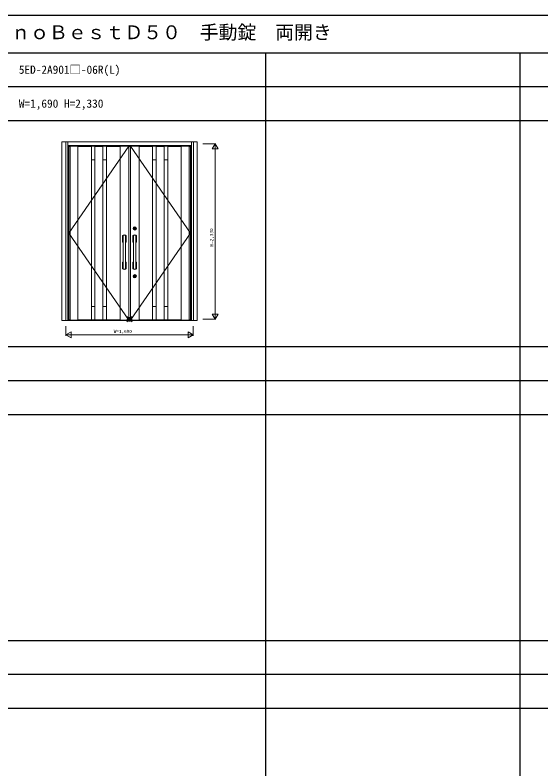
# Model space of a CAD drawing. Units: millimetres, scale not verified. Extents: x -13762 to 13750, y -10012 to 10000.
# Drawn here: x -6949 to 25, y -6 to 10000 of the extents above; entities that cross this region are included whole.
import ezdxf
from ezdxf.enums import TextEntityAlignment as Align

# ---------------------------------------------------------------- set-up
doc = ezdxf.new("R2010")
doc.units = ezdxf.units.MM
doc.header["$LTSCALE"] = 50
for name, color, linetype in [('0-0_0', 134, 'Continuous'), ('0-7_YKK_F1', 134, 'Continuous'), ('0-8_YKK_IN', 4, 'Continuous')]:
    doc.layers.add(name, color=color, linetype=linetype)
for name, color, linetype, lineweight in [('0-1_YKK_A1', 120, 'Continuous', 18), ('0-2_YKK_A2', 92, 'Continuous', 18), ('0-9_YKK_N1', 40, 'Continuous', 18)]:
    doc.layers.add(name, color=color, linetype=linetype, lineweight=lineweight)
doc.styles.add('ＭＳ ゴシック', font='')
doc.styles.get('ＭＳ ゴシック').set_extended_font_data('MS Gothic')

msp = doc.modelspace()

# ---------------------------------------------------------------- linework, layer by layer
at = {"layer": '0-1_YKK_A1'}
for p, q in [((-6238.5, 8259.5), (-6238.5, 5952.5)), ((-5441.3, 8259.5), (-6238.5, 8259.5)), ((-6221, 8256.5), (-6238.5, 8256.5)), ((-6221, 8259.5), (-6221, 5952.5)), ((-6117.5, 8258.5), (-6117.5, 5953.5)), ((-5557.5, 8258.5), (-6117.5, 8258.5)), ((-5937.5, 8255.5), (-6117.5, 8255.5)), ((-5937.5, 8258.5), (-5937.5, 5953.5)), ((-5891.5, 8258.5), (-5891.5, 5953.5)), ((-5783.5, 8255.5), (-5891.5, 8255.5)), ((-5783.5, 8258.5), (-5783.5, 5953.5)), ((-5737.5, 8258.5), (-5737.5, 5953.5)), ((-5557.5, 8255.5), (-5737.5, 8255.5)), ((-5557.5, 8258.5), (-5557.5, 5953.5)), ((-5441.3, 8259.5), (-4624.5, 8259.5)), ((-5441.3, 8259.5), (-5441.3, 5952.5)), ((-5441.3, 8256.5), (-5419.2, 8256.5)), ((-5419.2, 8259.5), (-5419.2, 5952.5)), ((-5417, 8259.5), (-5417, 5952.5)), ((-5305.5, 8258.5), (-5305.5, 5953.5)), ((-5305.5, 8258.5), (-4745.5, 8258.5)), ((-5305.5, 8255.5), (-5125.5, 8255.5)), ((-5125.5, 8258.5), (-5125.5, 5953.5)), ((-5079.5, 8258.5), (-5079.5, 5953.5)), ((-5079.5, 8255.5), (-4971.5, 8255.5)), ((-4971.5, 8258.5), (-4971.5, 5953.5)), ((-4925.5, 8258.5), (-4925.5, 5953.5)), ((-4925.5, 8255.5), (-4745.5, 8255.5)), ((-4745.5, 8258.5), (-4745.5, 5953.5)), ((-4642, 8259.5), (-4642, 5952.5)), ((-4642, 8256.5), (-4624.5, 8256.5)), ((-4624.5, 8259.5), (-4624.5, 5952.5)), ((-5891.5, 8078.2), (-5937.5, 8078.2)), ((-5737.5, 8078.2), (-5783.5, 8078.2)), ((-5125.5, 8078.2), (-5079.5, 8078.2)), ((-4971.5, 8078.2), (-4925.5, 8078.2)), ((-5891.5, 6133.8), (-5937.5, 6133.8)), ((-5737.5, 6133.8), (-5783.5, 6133.8)), ((-5125.5, 6133.8), (-5079.5, 6133.8)), ((-4971.5, 6133.8), (-4925.5, 6133.8)), ((-6238.5, 5955.5), (-6221, 5955.5)), ((-5441.3, 5952.5), (-6238.5, 5952.5)), ((-6117.5, 5956.5), (-5937.5, 5956.5)), ((-5557.5, 5953.5), (-6117.5, 5953.5)), ((-5891.5, 5956.5), (-5783.5, 5956.5)), ((-5737.5, 5956.5), (-5557.5, 5956.5)), ((-5419.2, 5955.5), (-5441.3, 5955.5)), ((-5441.3, 5952.5), (-4624.5, 5952.5)), ((-5125.5, 5956.5), (-5305.5, 5956.5)), ((-5305.5, 5953.5), (-4745.5, 5953.5)), ((-4971.5, 5956.5), (-5079.5, 5956.5)), ((-4745.5, 5956.5), (-4925.5, 5956.5)), ((-4642, 5955.5), (-4624.5, 5955.5))]:
    msp.add_line(p, q, dxfattribs=at)
for points in [[(-5441.3, 8259.5), (-6238.5, 7106), (-5441.3, 5952.5)], [(-5419.2, 8259.5), (-4624.5, 7106), (-5419.2, 5952.5)]]:
    msp.add_lwpolyline(points, dxfattribs=at)
at = {"layer": '0-2_YKK_A2'}
for p, q in [((-6328.5, 8319), (-4534.5, 8319)), ((-6328.5, 5944), (-6328.5, 8319)), ((-6278.5, 5944), (-6278.5, 8319)), ((-6251.5, 5944), (-6251.5, 8319)), ((-4611.5, 8319), (-4611.5, 5944)), ((-4584.5, 8319), (-4584.5, 5944)), ((-4534.5, 8319), (-4534.5, 5944)), ((-6251.5, 8267), (-4611.5, 8267)), ((-4624.5, 8251), (-4611.5, 8251)), ((-5369.7, 7165.85), (-5369.7, 7169.15)), ((-5367.19, 7169.15), (-5369.7, 7169.15)), ((-5367.19, 7165.85), (-5369.7, 7165.85)), ((-5367.16, 7166.56), (-5367.16, 7168.44)), ((-5366.86, 7168.74), (-5366.21, 7168.74)), ((-5366.86, 7166.26), (-5366.21, 7166.26)), ((-5366.1, 7168.78), (-5365.91, 7168.91)), ((-5366.1, 7166.23), (-5365.91, 7166.1)), ((-5365.91, 7168.91), (-5364.85, 7168.91)), ((-5365.91, 7166.1), (-5364.85, 7166.1)), ((-5364.85, 7168.91), (-5364.75, 7168.54)), ((-5364.85, 7166.1), (-5364.69, 7166.67)), ((-5364.6, 7168.54), (-5364.75, 7168.54)), ((-5364.5, 7166.82), (-5364.31, 7166.82)), ((-5364.04, 7167.64), (-5364.32, 7168.35)), ((-5364.04, 7166.47), (-5364.12, 7166.69)), ((-5364.04, 7166.47), (-5362.89, 7166.47)), ((-5363.9, 7167.54), (-5363.67, 7167.54)), ((-5363.52, 7167.67), (-5363.41, 7168.29)), ((-5361.96, 7168.54), (-5363.11, 7168.54)), ((-5362.48, 7167.34), (-5362.59, 7166.71)), ((-5362.1, 7167.46), (-5362.33, 7167.46)), ((-5361.96, 7168.54), (-5361.88, 7168.31)), ((-5361.96, 7167.37), (-5361.68, 7166.65)), ((-5361.5, 7168.18), (-5361.69, 7168.18)), ((-5361.4, 7166.47), (-5361.25, 7166.47)), ((-5361.16, 7168.91), (-5361.31, 7168.33)), ((-5361.16, 7166.1), (-5361.25, 7166.47)), ((-5360.09, 7168.91), (-5361.16, 7168.91)), ((-5360.09, 7166.1), (-5361.16, 7166.1)), ((-5359.9, 7168.78), (-5360.09, 7168.91)), ((-5359.9, 7166.23), (-5360.09, 7166.1)), ((-5359.14, 7168.74), (-5359.79, 7168.74)), ((-5359.14, 7166.26), (-5359.79, 7166.26)), ((-5358.84, 7166.56), (-5358.84, 7168.44)), ((-5356.3, 7169.15), (-5358.81, 7169.15)), ((-5356.3, 7165.85), (-5358.81, 7165.85)), ((-5356.3, 7165.85), (-5356.3, 7169.15)), ((-5524, 7071.3), (-5524, 6984.97)), ((-5523, 7071.3), (-5520.98, 7069.93)), ((-5521.17, 7069.39), (-5521.17, 6987.8)), ((-5518.5, 7069.64), (-5518.5, 6987.8)), ((-5517.45, 7065.65), (-5518.5, 7066.72)), ((-5518, 7079.52), (-5518, 7078.27)), ((-5482.3, 7077.97), (-5517.7, 7077.97)), ((-5517.45, 7065.36), (-5517.45, 6989.97)), ((-5517, 7077.97), (-5517, 6852.97)), ((-5483, 7077.97), (-5483, 6852.97)), ((-5481.5, 7066.72), (-5482.55, 7065.65)), ((-5482.55, 7065.36), (-5482.55, 6989.97)), ((-5482, 7079.52), (-5482, 7078.27)), ((-5481.5, 7069.64), (-5481.5, 6987.8)), ((-5479, 7069.95), (-5477, 7071.3)), ((-5478.83, 7069.39), (-5478.83, 6987.8)), ((-5476, 7071.3), (-5476, 6984.97)), ((-5387, 7071.3), (-5387, 6984.97)), ((-5384, 7069.95), (-5386, 7071.3)), ((-5384.17, 7069.39), (-5384.17, 6987.8)), ((-5381.5, 7069.64), (-5381.5, 6987.8)), ((-5381.5, 7066.72), (-5380.45, 7065.65)), ((-5381, 7079.52), (-5381, 7078.27)), ((-5380.7, 7077.97), (-5345.3, 7077.97)), ((-5380.45, 7065.36), (-5380.45, 6989.97)), ((-5380, 7077.97), (-5380, 6852.97)), ((-5346, 7077.97), (-5346, 6852.97)), ((-5345.55, 7065.65), (-5344.5, 7066.72)), ((-5345.55, 7065.36), (-5345.55, 6989.97)), ((-5345, 7079.52), (-5345, 7078.27)), ((-5344.5, 7069.64), (-5344.5, 6987.8)), ((-5340, 7071.3), (-5342.02, 7069.93)), ((-5341.83, 7069.39), (-5341.83, 6987.8)), ((-5339, 7071.3), (-5339, 6984.97)), ((-5520.95, 6987.02), (-5523, 6984.97)), ((-5517, 6983.97), (-5523, 6983.97)), ((-5519.5, 6986.8), (-5520.17, 6986.8)), ((-5518.5, 6988.87), (-5517.37, 6990.37)), ((-5477, 6983.97), (-5483, 6983.97)), ((-5481.5, 6988.87), (-5482.65, 6990.4)), ((-5479.83, 6986.8), (-5480.5, 6986.8)), ((-5479.12, 6987.09), (-5477, 6984.97)), ((-5383.88, 6987.09), (-5386, 6984.97)), ((-5386, 6983.97), (-5380, 6983.97)), ((-5383.17, 6986.8), (-5382.5, 6986.8)), ((-5381.5, 6988.87), (-5380.36, 6990.4)), ((-5346, 6983.97), (-5340, 6983.97)), ((-5344.5, 6988.87), (-5345.63, 6990.37)), ((-5343.5, 6986.8), (-5342.83, 6986.8)), ((-5342.05, 6987.02), (-5340, 6984.97)), ((-5517, 6627.97), (-5517, 6852.97)), ((-5483, 6627.97), (-5483, 6852.97)), ((-5380, 6627.97), (-5380, 6852.97)), ((-5346, 6627.97), (-5346, 6852.97)), ((-5524, 6634.64), (-5524, 6720.97)), ((-5517, 6721.97), (-5523, 6721.97)), ((-5520.95, 6718.91), (-5523, 6720.97)), ((-5521.17, 6636.54), (-5521.17, 6718.14)), ((-5519.5, 6719.14), (-5520.17, 6719.14)), ((-5518.5, 6636.29), (-5518.5, 6718.14)), ((-5518.5, 6717.06), (-5517.37, 6715.56)), ((-5517.45, 6640.57), (-5517.45, 6715.97)), ((-5477, 6721.97), (-5483, 6721.97)), ((-5481.5, 6717.06), (-5482.65, 6715.54)), ((-5482.55, 6640.57), (-5482.55, 6715.97)), ((-5481.5, 6636.29), (-5481.5, 6718.14)), ((-5479.83, 6719.14), (-5480.5, 6719.14)), ((-5479.12, 6718.84), (-5477, 6720.97)), ((-5478.83, 6636.54), (-5478.83, 6718.14)), ((-5476, 6634.64), (-5476, 6720.97)), ((-5387, 6634.64), (-5387, 6720.97)), ((-5386, 6721.97), (-5380, 6721.97)), ((-5383.88, 6718.84), (-5386, 6720.97)), ((-5384.17, 6636.54), (-5384.17, 6718.14)), ((-5383.17, 6719.14), (-5382.5, 6719.14)), ((-5381.5, 6636.29), (-5381.5, 6718.14)), ((-5381.5, 6717.06), (-5380.36, 6715.54)), ((-5380.45, 6640.57), (-5380.45, 6715.97)), ((-5346, 6721.97), (-5340, 6721.97)), ((-5344.5, 6717.06), (-5345.63, 6715.56)), ((-5345.55, 6640.57), (-5345.55, 6715.97)), ((-5344.5, 6636.29), (-5344.5, 6718.14)), ((-5343.5, 6719.14), (-5342.83, 6719.14)), ((-5342.05, 6718.91), (-5340, 6720.97)), ((-5341.83, 6636.54), (-5341.83, 6718.14)), ((-5339, 6634.64), (-5339, 6720.97)), ((-5523, 6634.64), (-5520.98, 6636)), ((-5517.45, 6640.29), (-5518.5, 6639.21)), ((-5518, 6626.41), (-5518, 6627.67)), ((-5482.3, 6627.97), (-5517.7, 6627.97)), ((-5481.5, 6639.21), (-5482.55, 6640.29)), ((-5482, 6626.41), (-5482, 6627.67)), ((-5479, 6635.98), (-5477, 6634.64)), ((-5384, 6635.98), (-5386, 6634.64)), ((-5381.5, 6639.21), (-5380.45, 6640.29)), ((-5381, 6626.41), (-5381, 6627.67)), ((-5380.7, 6627.97), (-5345.3, 6627.97)), ((-5345.55, 6640.29), (-5344.5, 6639.21)), ((-5345, 6626.41), (-5345, 6627.67)), ((-5340, 6634.64), (-5342.02, 6636)), ((-5369.7, 6530.85), (-5369.7, 6534.15)), ((-5367.19, 6534.15), (-5369.7, 6534.15)), ((-5367.19, 6530.85), (-5369.7, 6530.85)), ((-5367.16, 6531.56), (-5367.16, 6533.44)), ((-5366.86, 6533.74), (-5366.21, 6533.74)), ((-5366.86, 6531.26), (-5366.21, 6531.26)), ((-5366.1, 6533.78), (-5365.91, 6533.91)), ((-5366.1, 6531.23), (-5365.91, 6531.1)), ((-5365.91, 6533.91), (-5364.85, 6533.91)), ((-5365.91, 6531.1), (-5364.85, 6531.1)), ((-5364.85, 6533.91), (-5364.75, 6533.54)), ((-5364.85, 6531.1), (-5364.69, 6531.67)), ((-5364.6, 6533.54), (-5364.75, 6533.54)), ((-5364.5, 6531.82), (-5364.31, 6531.82)), ((-5364.04, 6532.64), (-5364.32, 6533.35)), ((-5364.04, 6531.47), (-5364.12, 6531.69)), ((-5364.04, 6531.47), (-5362.89, 6531.47)), ((-5363.9, 6532.54), (-5363.67, 6532.54)), ((-5363.52, 6532.67), (-5363.41, 6533.29)), ((-5361.96, 6533.54), (-5363.11, 6533.54)), ((-5362.48, 6532.34), (-5362.59, 6531.71)), ((-5362.1, 6532.46), (-5362.33, 6532.46)), ((-5361.96, 6533.54), (-5361.88, 6533.31)), ((-5361.96, 6532.37), (-5361.68, 6531.65)), ((-5361.5, 6533.18), (-5361.69, 6533.18)), ((-5361.4, 6531.47), (-5361.25, 6531.47)), ((-5361.16, 6533.91), (-5361.31, 6533.33)), ((-5361.16, 6531.1), (-5361.25, 6531.47)), ((-5360.09, 6533.91), (-5361.16, 6533.91)), ((-5360.09, 6531.1), (-5361.16, 6531.1)), ((-5359.9, 6533.78), (-5360.09, 6533.91)), ((-5359.9, 6531.23), (-5360.09, 6531.1)), ((-5359.14, 6533.74), (-5359.79, 6533.74)), ((-5359.14, 6531.26), (-5359.79, 6531.26)), ((-5358.84, 6531.56), (-5358.84, 6533.44)), ((-5356.3, 6534.15), (-5358.81, 6534.15)), ((-5356.3, 6530.85), (-5358.81, 6530.85)), ((-5356.3, 6530.85), (-5356.3, 6534.15)), ((-6328.5, 5944), (-4534.5, 5944)), ((-6251.5, 5944), (-4611.5, 5944)), ((-4624.5, 5962), (-4611.5, 5962))]:
    msp.add_line(p, q, dxfattribs=at)
for centre, radius in [((-5363, 7167.5), 22), ((-5363, 7167.5), 17), ((-5363, 7167.5), 14.4), ((-5363, 7167.5), 14), ((-5363, 7167.5), 11.1), ((-5363, 7167.5), 10.9), ((-5363, 7167.5), 9.9), ((-5363, 7167.5), 4.3), ((-5363, 6532.5), 22), ((-5363, 6532.5), 17), ((-5363, 6532.5), 14.4), ((-5363, 6532.5), 14), ((-5363, 6532.5), 11.1), ((-5363, 6532.5), 10.9), ((-5363, 6532.5), 9.9), ((-5363, 6532.5), 4.3)]:
    msp.add_circle(centre, radius, dxfattribs=at)
for centre, radius, start, end in [((-5363, 7167.5), 5.65, 163.01998, 196.97968), ((-5363, 7167.5), 4.5, 21.51019, 158.48981), ((-5363, 7167.5), 4.5, 201.51019, 338.48981), ((-5366.86, 7168.44), 0.3, 90, 180), ((-5366.86, 7166.56), 0.3, 180, 270), ((-5366.21, 7168.94), 0.2, 270, 305), ((-5366.21, 7166.06), 0.2, 55, 90), ((-5364.5, 7166.62), 0.2, 90, 165), ((-5364.6, 7168.24), 0.3, 22, 90), ((-5364.31, 7166.62), 0.2, 20, 90), ((-5363.9, 7167.69), 0.15, 202, 270), ((-5363.67, 7167.69), 0.15, 270, 350), ((-5363.11, 7168.24), 0.3, 90, 170), ((-5362.89, 7166.77), 0.3, 270, 350), ((-5362.33, 7167.31), 0.15, 90, 170), ((-5362.1, 7167.31), 0.15, 22, 90), ((-5361.69, 7168.38), 0.2, 200, 270), ((-5361.4, 7166.77), 0.3, 202, 270), ((-5361.5, 7168.38), 0.2, 270, 345), ((-5359.79, 7168.94), 0.2, 235, 270), ((-5359.79, 7166.06), 0.2, 90, 125), ((-5359.14, 7168.44), 0.3, 0, 90), ((-5359.14, 7166.56), 0.3, 270, 0), ((-5363, 7167.5), 5.65, 343.02032, 16.98002), ((-5523, 7071.3), 1, 112.94395, 180), ((-5500, 7016.97), 60, 106.45925, 112.94395), ((-5520.17, 7069.39), 1, 111.04421, 180), ((-5500, 7016.97), 57.17, 107.29903, 111.04421), ((-5519.5, 7069.64), 1, 0, 110.31373), ((-5500, 7027.41), 43.45, 113.03289, 115.20019), ((-5517, 7079.52), 1, 93.01463, 180), ((-5517.7, 7078.27), 0.3, 180, 270), ((-5516.95, 7065.36), 0.5, 120.39943, 180), ((-5500, 7036.47), 34, 120, 120.39943), ((-5500, 6756.72), 324.25, 86.98537, 93.01463), ((-5500, 7016.97), 60, 67.05605, 73.54075), ((-5500, 7016.97), 57.17, 68.95579, 72.70097), ((-5500, 7027.41), 43.45, 64.79981, 66.96711), ((-5500, 7036.47), 34, 59.60057, 60), ((-5483, 7079.52), 1, 0, 86.98537), ((-5483.05, 7065.36), 0.5, 0, 59.60057), ((-5482.3, 7078.27), 0.3, 270, 0), ((-5480.5, 7069.64), 1, 69.68627, 180), ((-5479.83, 7069.39), 1, 0, 68.95579), ((-5477, 7071.3), 1, 0, 67.05605), ((-5386, 7071.3), 1, 112.94395, 180), ((-5363, 7016.97), 60, 106.45925, 112.94395), ((-5383.17, 7069.39), 1, 111.04421, 180), ((-5363, 7016.97), 57.17, 107.29903, 111.04421), ((-5382.5, 7069.64), 1, 0, 110.31373), ((-5363, 7027.41), 43.45, 113.03289, 115.20019), ((-5380, 7079.52), 1, 93.01463, 180), ((-5380.7, 7078.27), 0.3, 180, 270), ((-5379.95, 7065.36), 0.5, 120.39943, 180), ((-5363, 7036.47), 34, 120, 120.39943), ((-5363, 6756.72), 324.25, 86.98537, 93.01463), ((-5363, 7016.97), 60, 67.05605, 73.54075), ((-5363, 7016.97), 57.17, 68.95579, 72.70097), ((-5363, 7027.41), 43.45, 64.79981, 66.96711), ((-5363, 7036.47), 34, 59.60057, 60), ((-5346, 7079.52), 1, 0, 86.98537), ((-5346.05, 7065.36), 0.5, 0, 59.60057), ((-5345.3, 7078.27), 0.3, 270, 0), ((-5343.5, 7069.64), 1, 69.68627, 180), ((-5342.83, 7069.39), 1, 0, 68.95579), ((-5340, 7071.3), 1, 0, 67.05605), ((-5523, 6984.97), 1, 180, 270), ((-5520.17, 6987.8), 1, 180, 270), ((-5519.5, 6987.8), 1, 270, 0), ((-5500, 7197.05), 211.07, 264.79145, 265.38024), ((-5500, 6778.06), 211.07, 94.61976, 95.0284), ((-5516.95, 6989.97), 0.5, 180, 270), ((-5483.05, 6989.97), 0.5, 270, 0), ((-5500, 6778.06), 211.07, 84.9716, 85.38024), ((-5500, 7197.05), 211.07, 274.61976, 275.20855), ((-5480.5, 6987.8), 1, 180, 270), ((-5479.83, 6987.8), 1, 270, 0), ((-5477, 6984.97), 1, 270, 0), ((-5386, 6984.97), 1, 180, 270), ((-5383.17, 6987.8), 1, 180, 270), ((-5382.5, 6987.8), 1, 270, 0), ((-5363, 7197.05), 211.07, 264.79145, 265.38024), ((-5363, 6778.06), 211.07, 94.61976, 95.0284), ((-5379.95, 6989.97), 0.5, 180, 270), ((-5346.05, 6989.97), 0.5, 270, 0), ((-5363, 6778.06), 211.07, 84.9716, 85.38024), ((-5363, 7197.05), 211.07, 274.61976, 275.20855), ((-5343.5, 6987.8), 1, 180, 270), ((-5342.83, 6987.8), 1, 270, 0), ((-5340, 6984.97), 1, 270, 0), ((-5523, 6720.97), 1, 90, 180), ((-5520.17, 6718.14), 1, 90, 180), ((-5519.5, 6718.14), 1, 0, 90), ((-5500, 6508.88), 211.07, 94.61976, 95.20855), ((-5500, 6927.88), 211.07, 264.9716, 265.38024), ((-5516.95, 6715.97), 0.5, 90, 180), ((-5483.05, 6715.97), 0.5, 0, 90), ((-5500, 6508.88), 211.07, 84.79145, 85.38024), ((-5500, 6927.88), 211.07, 274.61976, 275.0284), ((-5480.5, 6718.14), 1, 90, 180), ((-5479.83, 6718.14), 1, 0, 90), ((-5477, 6720.97), 1, 0, 90), ((-5386, 6720.97), 1, 90, 180), ((-5383.17, 6718.14), 1, 90, 180), ((-5382.5, 6718.14), 1, 0, 90), ((-5363, 6508.88), 211.07, 94.61976, 95.20855), ((-5363, 6927.88), 211.07, 264.9716, 265.38024), ((-5379.95, 6715.97), 0.5, 90, 180), ((-5346.05, 6715.97), 0.5, 0, 90), ((-5363, 6508.88), 211.07, 84.79145, 85.38024), ((-5363, 6927.88), 211.07, 274.61976, 275.0284), ((-5343.5, 6718.14), 1, 90, 180), ((-5342.83, 6718.14), 1, 0, 90), ((-5340, 6720.97), 1, 0, 90), ((-5523, 6634.64), 1, 180, 247.05605), ((-5500, 6688.97), 60, 247.05605, 253.54075), ((-5520.17, 6636.54), 1, 180, 248.95579), ((-5500, 6688.97), 57.17, 248.95579, 252.70097), ((-5519.5, 6636.29), 1, 249.68627, 0), ((-5500, 6678.53), 43.45, 244.79981, 246.96711), ((-5517.7, 6627.67), 0.3, 90, 180), ((-5517, 6626.41), 1, 180, 266.98537), ((-5516.95, 6640.57), 0.5, 180, 239.60057), ((-5500, 6669.47), 34, 239.60057, 240), ((-5500, 6949.22), 324.25, 266.98537, 273.01463), ((-5500, 6669.47), 34, 300, 300.39943), ((-5500, 6678.53), 43.45, 293.03289, 295.20019), ((-5500, 6688.97), 57.17, 287.29903, 291.04421), ((-5500, 6688.97), 60, 286.45925, 292.94395), ((-5483, 6626.41), 1, 273.01463, 0), ((-5483.05, 6640.57), 0.5, 300.39943, 0), ((-5482.3, 6627.67), 0.3, 0, 90), ((-5480.5, 6636.29), 1, 180, 290.31373), ((-5479.83, 6636.54), 1, 291.04421, 0), ((-5477, 6634.64), 1, 292.94395, 0), ((-5386, 6634.64), 1, 180, 247.05605), ((-5363, 6688.97), 60, 247.05605, 253.54075), ((-5383.17, 6636.54), 1, 180, 248.95579), ((-5363, 6688.97), 57.17, 248.95579, 252.70097), ((-5382.5, 6636.29), 1, 249.68627, 0), ((-5363, 6678.53), 43.45, 244.79981, 246.96711), ((-5380.7, 6627.67), 0.3, 90, 180), ((-5380, 6626.41), 1, 180, 266.98537), ((-5379.95, 6640.57), 0.5, 180, 239.60057), ((-5363, 6669.47), 34, 239.60057, 240), ((-5363, 6949.22), 324.25, 266.98537, 273.01463), ((-5363, 6669.47), 34, 300, 300.39943), ((-5363, 6678.53), 43.45, 293.03289, 295.20019), ((-5363, 6688.97), 57.17, 287.29903, 291.04421), ((-5363, 6688.97), 60, 286.45925, 292.94395), ((-5346, 6626.41), 1, 273.01463, 0), ((-5346.05, 6640.57), 0.5, 300.39943, 0), ((-5345.3, 6627.67), 0.3, 0, 90), ((-5343.5, 6636.29), 1, 180, 290.31373), ((-5342.83, 6636.54), 1, 291.04421, 0), ((-5340, 6634.64), 1, 292.94395, 0), ((-5363, 6532.5), 5.65, 163.01998, 196.97968), ((-5363, 6532.5), 4.5, 21.51019, 158.48981), ((-5363, 6532.5), 4.5, 201.51019, 338.48981), ((-5366.86, 6533.44), 0.3, 90, 180), ((-5366.86, 6531.56), 0.3, 180, 270), ((-5366.21, 6533.94), 0.2, 270, 305), ((-5366.21, 6531.06), 0.2, 55, 90), ((-5364.5, 6531.62), 0.2, 90, 165), ((-5364.6, 6533.24), 0.3, 22, 90), ((-5364.31, 6531.62), 0.2, 20, 90), ((-5363.9, 6532.69), 0.15, 202, 270), ((-5363.67, 6532.69), 0.15, 270, 350), ((-5363.11, 6533.24), 0.3, 90, 170), ((-5362.89, 6531.77), 0.3, 270, 350), ((-5362.33, 6532.31), 0.15, 90, 170), ((-5362.1, 6532.31), 0.15, 22, 90), ((-5361.69, 6533.38), 0.2, 200, 270), ((-5361.4, 6531.77), 0.3, 202, 270), ((-5361.5, 6533.38), 0.2, 270, 345), ((-5359.79, 6533.94), 0.2, 235, 270), ((-5359.79, 6531.06), 0.2, 90, 125), ((-5359.14, 6533.44), 0.3, 0, 90), ((-5359.14, 6531.56), 0.3, 270, 0), ((-5363, 6532.5), 5.65, 343.02032, 16.98002)]:
    msp.add_arc(centre, radius, start, end, dxfattribs=at)
at = {"layer": '0-7_YKK_F1'}
for p, q in [((-13750, 10000), (13750, 10000)), ((-13750, 9500), (13250, 9500)), ((-3625, -10000), (-3625, 9500)), ((-250, -10000), (-250, 9500)), ((-13750, 9050), (13250, 9050)), ((-13750, 8600), (13250, 8600)), ((-13750, 5600), (6500, 5600)), ((-13750, 5150), (6500, 5150)), ((-13750, 4700), (6500, 4700)), ((-13750, 1700), (6500, 1700)), ((-13750, 1250), (6500, 1250)), ((-13750, 800), (6500, 800))]:
    msp.add_line(p, q, dxfattribs=at)
at = {"layer": '0-8_YKK_IN'}
for p, q in [((-5466.86, 5926.64), (-5396.14, 5997.35)), ((-5466.86, 5997.35), (-5396.14, 5926.64))]:
    msp.add_line(p, q, dxfattribs=at)
msp.add_circle((-5431.5, 5962), 25, dxfattribs=at)
at = {"layer": '0-9_YKK_N1'}
for p, q in [((-4459.5, 8292), (-4286.5, 8292)), ((-4296.62, 8292), (-4336.62, 8222.72)), ((-4336.62, 8222.72), (-4256.62, 8222.72)), ((-4296.62, 8292), (-4256.62, 8222.72)), ((-4296.5, 8292), (-4296.5, 5962)), ((-4336.61, 6031.28), (-4256.61, 6031.28)), ((-4296.61, 5962), (-4336.61, 6031.28)), ((-4296.61, 5962), (-4256.61, 6031.28)), ((-4459.5, 5962), (-4286.5, 5962)), ((-6276.5, 5744), (-6276.5, 5869)), ((-4586.5, 5869), (-4586.5, 5744)), ((-6276.5, 5754), (-6207.22, 5794)), ((-6276.5, 5754), (-4586.5, 5754)), ((-6276.5, 5754), (-6207.22, 5714)), ((-6207.22, 5794), (-6207.22, 5714)), ((-4586.5, 5754), (-4655.78, 5794)), ((-4655.78, 5794), (-4655.78, 5714)), ((-4586.5, 5754), (-4655.78, 5714))]:
    msp.add_line(p, q, dxfattribs=at)

# ---------------------------------------------------------------- texts
at = {"layer": '0-0_0', "style": 'ＭＳ ゴシック'}
for s, height, p in [('ＩＢＤ５０＿６１\u3000高断熱玄関ドア  イノベスト\u3000ＩｎｎｏＢｅｓｔＤ５０\u3000手動錠\u3000両開き', 183.3, (-13250, 9625)), ('5ED-2A901□-06R(L)', 110, (-6900, 9187.5)), ('W=1,690 H=2,330', 110, (-6900, 8737.5))]:
    msp.add_text(s, height=height, dxfattribs=at).set_placement(p, align=Align.BOTTOM_LEFT)
at = {"layer": '0-9_YKK_N1', "style": 'ＭＳ ゴシック'}
msp.add_text('H=2,330', height=43.99, rotation=90, dxfattribs=at).set_placement((-4308.5, 6927.89), align=Align.BOTTOM_LEFT)
msp.add_text('W=1,690', height=43.99, dxfattribs=at).set_placement((-5640.98, 5766), align=Align.BOTTOM_LEFT)

doc.saveas('drawing.dxf')
